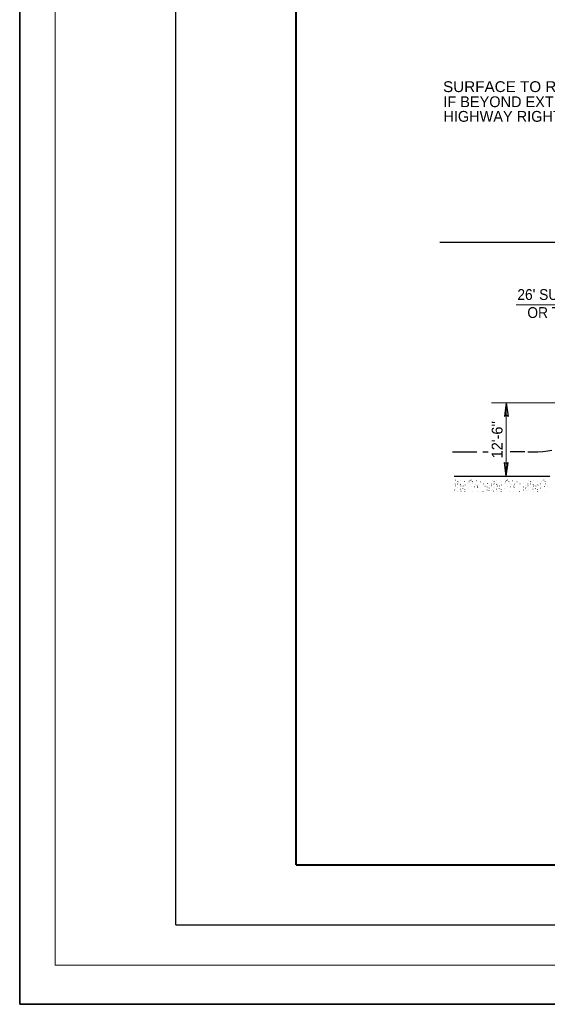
# Model space of a CAD drawing. Extents: x 328 to 697, y 421 to 687.
# Drawn here: x 327.9 to 393.6, y 420.9 to 543.6 of the extents above; entities that cross this region are included whole.
import ezdxf

# ---------------------------------------------------------------- set-up
doc = ezdxf.new("R2010")
doc.units = 0
doc.header["$LTSCALE"] = 0.5
doc.linetypes.add('LONG_DASHED', pattern=[7.5, 6, -1.5])
doc.layers.add('1', color=7, linetype='Continuous', lineweight=13)

msp = doc.modelspace()

# ---------------------------------------------------------------- linework, layer by layer
at = {"layer": '1'}
for p, q in [((332.3183, 425.7908), (332.3183, 655.7938)), ((389.6936, 508.0833), (415.2822, 508.0833)), ((402.5143, 495.8921), (386.6293, 495.8921)), ((388.4847, 495.8921), (388.4847, 486.7375)), ((382.1692, 486.2133), (382.1815, 486.2257)), ((382.4708, 486.0224), (382.4155, 486.0469)), ((382.7678, 486.2133), (382.7741, 486.2378)), ((383.2913, 486.0469), (383.3036, 486.0593)), ((383.8392, 486.016), (383.8268, 486.0284)), ((383.95, 486.1885), (383.9623, 486.2009)), ((384.1101, 486.2438), (384.0978, 486.2563)), ((384.2763, 486.0224), (384.2517, 486.0469)), ((384.7567, 486.1516), (384.7258, 486.1578)), ((385.3044, 486.0409), (385.2737, 486.0286)), ((386.7022, 486.2133), (386.7145, 486.2257)), ((387.0038, 486.0224), (386.9486, 486.0469)), ((387.3009, 486.2133), (387.3071, 486.2378)), ((387.8243, 486.0469), (387.8367, 486.0593)), ((388.3722, 486.016), (388.3598, 486.0284)), ((388.483, 486.1885), (388.4954, 486.2009)), ((388.6432, 486.2438), (388.6308, 486.2563)), ((388.8093, 486.0224), (388.7848, 486.0469)), ((389.2897, 486.1516), (389.2588, 486.1578)), ((389.8374, 486.0409), (389.8067, 486.0286)), ((391.2352, 486.2133), (391.2476, 486.2257)), ((391.5369, 486.0224), (391.4816, 486.0469)), ((391.8339, 486.2133), (391.8401, 486.2378)), ((392.3573, 486.0469), (392.3697, 486.0593)), ((392.9052, 486.016), (392.8928, 486.0284)), ((393.016, 486.1885), (393.0284, 486.2009)), ((393.1762, 486.2438), (393.1638, 486.2563)), ((393.3423, 486.0224), (393.3178, 486.0469)), ((382.0645, 484.98), (382.0521, 484.9923)), ((382.1076, 485.7433), (382.0953, 485.7558)), ((382.1076, 485.5219), (382.1384, 485.5281)), ((382.1815, 485.0603), (382.1939, 485.0726)), ((382.3724, 484.8448), (382.3848, 484.8572)), ((382.4032, 485.3124), (382.3908, 485.3248)), ((382.4339, 485.719), (382.4155, 485.7559)), ((382.7371, 485.1033), (382.7678, 485.1033)), ((382.7617, 485.7126), (382.7493, 485.725)), ((382.8048, 485.5405), (382.8356, 485.5035)), ((382.8479, 484.8568), (382.8356, 484.8692)), ((383.0634, 485.2018), (383.0634, 485.1525)), ((383.1065, 485.5033), (383.0942, 485.5158)), ((383.3036, 485.0848), (383.316, 485.0972)), ((383.3096, 484.8263), (383.3158, 484.8508)), ((383.3528, 485.6268), (383.3651, 485.6391)), ((383.7038, 485.7619), (383.6914, 485.7743)), ((383.6914, 485.2202), (383.7038, 485.2326)), ((384.1471, 485.4235), (384.1594, 485.4358)), ((384.2948, 484.8263), (384.3072, 484.8386)), ((384.3194, 485.7619), (384.307, 485.7743)), ((384.5041, 485.4048), (384.4918, 485.4171)), ((384.6028, 485.6575), (384.6151, 485.6698)), ((384.8489, 484.82), (384.8613, 484.8324)), ((384.8735, 485.5035), (384.8858, 485.5159)), ((384.9228, 485.337), (384.9104, 485.3494)), ((384.9967, 485.7188), (384.9843, 485.7312)), ((385.5693, 484.8078), (385.5818, 484.8203)), ((385.6678, 485.7558), (385.6554, 485.7681)), ((385.8218, 485.485), (385.8342, 485.4973)), ((386.1049, 484.9983), (386.0925, 485.0108)), ((386.0989, 485.3682), (386.0929, 485.4113)), ((386.1297, 485.8051), (386.1173, 485.8174)), ((386.3206, 484.9433), (386.3329, 484.9556)), ((386.3513, 485.6018), (386.3389, 485.6142)), ((386.3635, 485.2448), (386.3512, 485.2572)), ((386.5975, 484.98), (386.5852, 484.9923)), ((386.6407, 485.7433), (386.6283, 485.7558)), ((386.6407, 485.5219), (386.6714, 485.5281)), ((386.7145, 485.0603), (386.7269, 485.0726)), ((386.9054, 484.8448), (386.9178, 484.8572)), ((386.9362, 485.3124), (386.9238, 485.3248)), ((386.9669, 485.719), (386.9486, 485.7559)), ((387.2702, 485.1033), (387.3009, 485.1033)), ((387.2948, 485.7126), (387.2823, 485.725)), ((387.3378, 485.5405), (387.3686, 485.5035)), ((387.381, 484.8568), (387.3686, 484.8692)), ((387.5964, 485.2018), (387.5964, 485.1525)), ((387.6396, 485.5033), (387.6272, 485.5158)), ((387.8367, 485.0848), (387.849, 485.0972)), ((387.8427, 484.8263), (387.8488, 484.8508)), ((387.8858, 485.6268), (387.8982, 485.6391)), ((388.2368, 485.7619), (388.2244, 485.7743)), ((388.2244, 485.2202), (388.2368, 485.2326)), ((388.6801, 485.4235), (388.6925, 485.4358)), ((388.8278, 484.8263), (388.8403, 484.8386)), ((388.8524, 485.7619), (388.84, 485.7743)), ((389.0371, 485.4048), (389.0248, 485.4171)), ((389.1358, 485.6575), (389.1481, 485.6698)), ((389.3819, 484.82), (389.3943, 484.8324)), ((389.4065, 485.5035), (389.4189, 485.5159)), ((389.4558, 485.337), (389.4435, 485.3494)), ((389.5298, 485.7188), (389.5173, 485.7312)), ((390.1024, 484.8078), (390.1148, 484.8203)), ((390.2008, 485.7558), (390.1885, 485.7681)), ((390.3548, 485.485), (390.3672, 485.4973)), ((390.6379, 484.9983), (390.6256, 485.0108)), ((390.6319, 485.3682), (390.6259, 485.4113)), ((390.6627, 485.8051), (390.6503, 485.8174)), ((390.8536, 484.9433), (390.866, 484.9556)), ((390.8843, 485.6018), (390.872, 485.6142)), ((390.8965, 485.2448), (390.8842, 485.2572)), ((391.1306, 484.98), (391.1182, 484.9923)), ((391.1737, 485.7433), (391.1613, 485.7558)), ((391.1737, 485.5219), (391.2044, 485.5281)), ((391.2476, 485.0603), (391.2599, 485.0726)), ((391.4384, 484.8448), (391.4508, 484.8572)), ((391.4692, 485.3124), (391.4568, 485.3248)), ((391.4999, 485.719), (391.4816, 485.7559)), ((391.8032, 485.1033), (391.8339, 485.1033)), ((391.8278, 485.7126), (391.8153, 485.725)), ((391.8708, 485.5405), (391.9016, 485.5035)), ((391.914, 484.8568), (391.9016, 484.8692)), ((392.1294, 485.2018), (392.1294, 485.1525)), ((392.1726, 485.5033), (392.1602, 485.5158)), ((392.3697, 485.0848), (392.382, 485.0972)), ((392.3757, 484.8263), (392.3818, 484.8508)), ((392.4188, 485.6268), (392.4312, 485.6391)), ((392.7698, 485.7619), (392.7574, 485.7743)), ((392.7574, 485.2202), (392.7698, 485.2326)), ((393.2131, 485.4235), (393.2255, 485.4358)), ((393.3608, 484.8263), (393.3733, 484.8386)), ((393.3854, 485.7619), (393.3731, 485.7743)), ((393.5702, 485.4048), (393.5578, 485.4171)), ((332.3183, 425.7908), (692.3233, 425.7908))]:
    msp.add_line(p, q, dxfattribs=at)
at = {"layer": '1', "lineweight": 40}
for q in [(362.3188, 643.2939), (687.323, 438.291)]:
    msp.add_line((362.3188, 438.291), q, dxfattribs=at)
at = {"layer": '1', "lineweight": 25}
for p, q in [((395.2993, 515.8613), (380.2178, 515.8613)), ((388.4847, 495.8921), (388.2507, 494.1891)), ((388.4847, 495.8921), (388.7187, 494.1891)), ((388.4847, 486.7375), (388.2507, 488.4405)), ((388.4847, 486.7375), (388.7187, 488.4405)), ((381.9806, 486.7375), (393.8939, 486.7375)), ((347.3185, 430.7911), (692.3233, 430.7911))]:
    msp.add_line(p, q, dxfattribs=at)
at = {"layer": '1', "linetype": 'LONG_DASHED', "lineweight": 25}
for p, q in [((381.802, 489.753), (386.2114, 489.7622)), ((390.7946, 489.7716), (388.9436, 489.7678))]:
    msp.add_line(p, q, dxfattribs=at)
at = {"layer": '1', "lineweight": 35}
msp.add_lwpolyline([(327.8888, 420.9058), (697.2123, 420.9058), (697.2123, 687.3946), (327.8888, 687.3946)], close=True, dxfattribs=at)
at = {"layer": '1', "lineweight": 25}
for points in [[(347.3185, 430.7911), (347.3185, 650.7938), (692.3233, 650.7938)], [(388.7187, 494.1891), (388.4823, 494.3208), (388.2507, 494.1891)], [(388.2507, 488.4405), (388.4871, 488.3088), (388.7187, 488.4405)]]:
    msp.add_lwpolyline(points, dxfattribs=at)
at = {"layer": '1', "linetype": 'LONG_DASHED', "lineweight": 25}
msp.add_ellipse((391.6842, 503.6979), major_axis=(-14.103, 0), ratio=0.98822, start_param=1.5325007, end_param=2.92652407, dxfattribs=at)

# ---------------------------------------------------------------- texts
at = {"layer": '1'}
for s, width, p in [('SURFACE TO R/W OR TO END OF RETURN', 1.05, (380.6082, 534.6044)), ("26' SURFACING", 0.95, (389.861, 508.694)), ('OR T.B.S.C.', 0.95, (391.1055, 506.4459))]:
    msp.add_text(s, height=1.35, dxfattribs=dict(at, width=width)).set_placement(p)
for s, p in [('IF BEYOND EXTENSION OF PERMANENT', (380.6445, 532.7232)), ('HIGHWAY RIGHT-OF-WAY LINE.', (380.6488, 530.9012))]:
    msp.add_text(s, height=1.35, dxfattribs=at).set_placement(p)
msp.add_text("12'-6''", height=1.35, rotation=90, dxfattribs=at).set_placement((388.0137, 488.9573))

doc.saveas('drawing.dxf')
